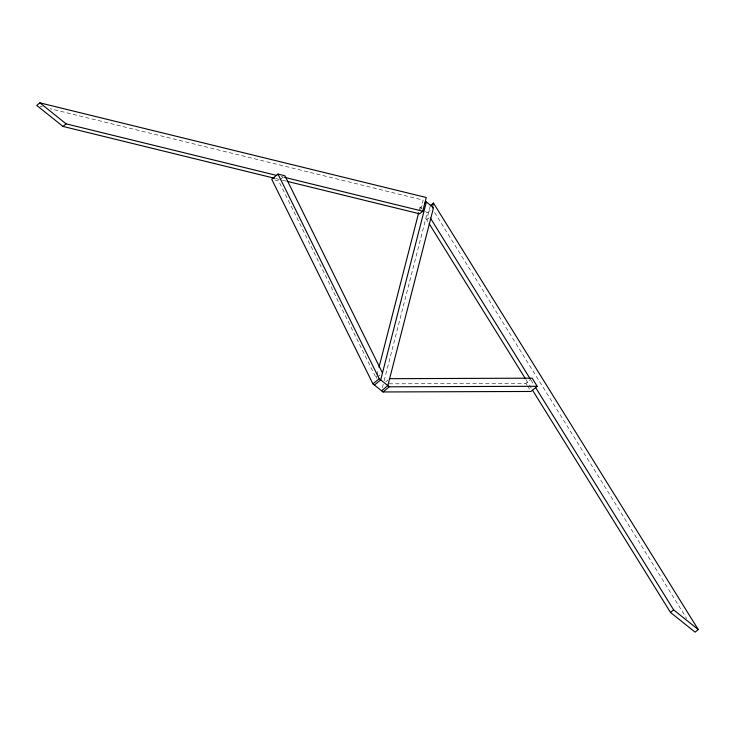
<?xml version="1.0" encoding="UTF-8"?>
<svg xmlns="http://www.w3.org/2000/svg" width="735" height="735" viewBox="0 0 735 735"><rect width="100%" height="100%" fill="white"/><g stroke="black" fill="none" stroke-linecap="round" stroke-linejoin="round"><path stroke-width="0.55" stroke-dasharray="3.67 2.76" d="M376.145 378.387L376.715 376.164M377 375.052L378.424 369.494M419.253 210.476L420.108 207.141L422.46 205.203M420.714 209.585L423.149 200.095L50.109 108.716M382.338 387.804L383.863 381.888M384.148 380.776L427.255 212.856L433.521 207.683M427.926 221.713L426.723 219.765L430.342 205.644M280.237 179.652L283.37 177.071M426.723 219.765L429.065 217.826M377.772 376.834L380.124 374.896M385.71 381.906L388.052 379.967M389.063 383.826L525.911 383.358L530.606 379.481M40.094 106.263L42.318 106.805M281.22 176.547L283.453 177.089M275.864 178.587L281.441 179.946M282.552 180.222L285.897 181.04M274.697 179.974L278.666 180.948L376.21 378.121M420.108 207.141L421.899 208.565M425.473 211.432L427.255 212.856M434.578 212.461L686.655 618.512M530.872 379.903L533.895 384.782M525.929 379.572L531.975 389.311M525.911 383.358L527.032 385.158M527.592 386.059L530.385 390.561"/><path stroke-width="1.1" d="M378.994 367.27L418.684 212.7M287.008 181.315L419.63 213.802L422.763 211.221L426.282 197.513L39.883 102.854L36.75 105.445L62.999 126.438L274.752 178.311M381.575 390.781L387.841 385.609L433.521 207.683L426.373 201.969L380.693 379.894L374.427 385.057M432.364 207.408L433.475 203.062L698.25 629.555L695.117 632.146L670.504 612.448L532.581 390.285M62.999 126.438L66.122 123.857L276.764 175.454M382.476 372.948L284.932 175.775L277.986 174.076L271.72 179.248L372.948 383.881L383.054 391.966L530.946 391.461L537.202 386.288L532.177 378.185L389.623 378.672M424.812 203.264L426.373 201.969M430.342 205.644L433.475 203.062M372.948 383.881L379.214 378.709L277.986 174.076M383.054 391.966L389.32 386.794L537.202 386.288M670.504 612.448L673.637 609.866L698.25 629.555M284.564 177.365L422.763 211.221M39.883 102.854L66.122 123.857M379.214 378.709L389.32 386.794M430.453 218.157L530.266 378.929M535.714 387.703L673.637 609.866M429.139 223.66L525.323 378.589"/></g></svg>
